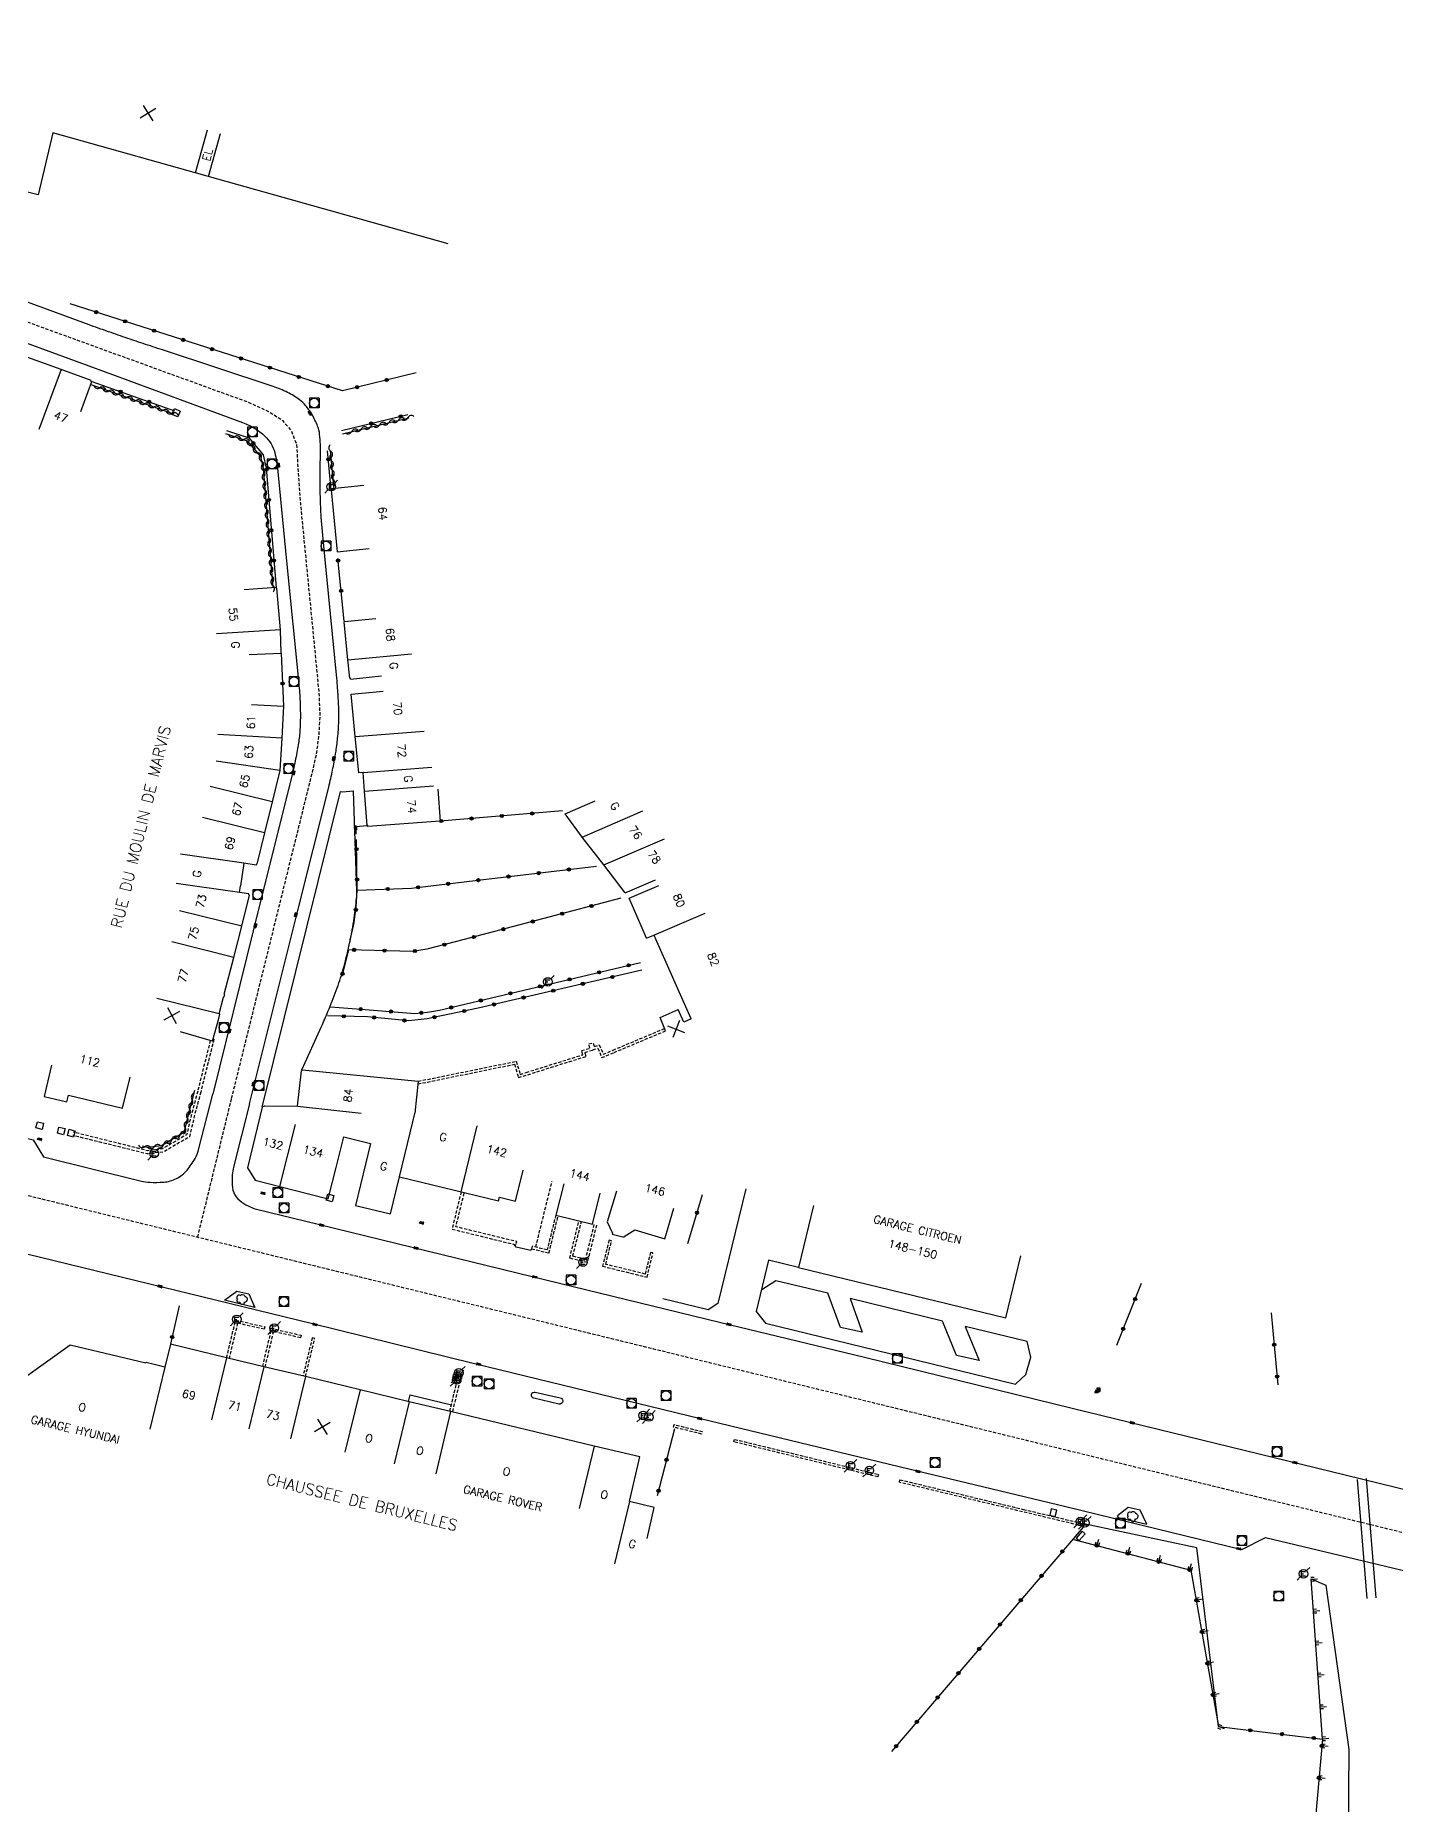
# Model space of a CAD drawing. Header units: millimetres. Extents: x 82000 to 83000, y 144000 to 145000.
# Drawn here: x 82141 to 82353.6, y 144152.2 to 144428.7 of the extents above; entities that cross this region are included whole.
import ezdxf
from ezdxf.enums import TextEntityAlignment as Align

# ---------------------------------------------------------------- set-up
doc = ezdxf.new("R2010")
doc.units = ezdxf.units.MM
doc.linetypes.add('DASHED', pattern=[0.75, 0.5, -0.25])
doc.layers.get('0').update_dxf_attribs({"linetype": 'CONTINUOUS'})
for name, color, linetype in [('W0001', 6, 'DASHED'), ('W0008', 7, 'CONTINUOUS'), ('W0100', 7, 'CONTINUOUS'), ('W0112', 1, 'DASHED'), ('W0211', 2, 'CONTINUOUS'), ('W0300', 7, 'CONTINUOUS'), ('W0310', 3, 'CONTINUOUS'), ('W0322', 7, 'CONTINUOUS'), ('W0330', 7, 'CONTINUOUS'), ('W0400', 7, 'CONTINUOUS'), ('W0420', 7, 'CONTINUOUS'), ('W0471', 7, 'CONTINUOUS'), ('W0700', 7, 'CONTINUOUS'), ('W0851', 7, 'CONTINUOUS'), ('W0984', 7, 'CONTINUOUS'), ('W0989', 7, 'CONTINUOUS'), ('W0991', 7, 'CONTINUOUS'), ('W1102', 7, 'CONTINUOUS')]:
    doc.layers.add(name, color=color, linetype=linetype)
doc.styles.get("Standard").update_dxf_attribs({"font": 'romans.shx', "width": 0.85})

# ---------------------------------------------------------------- blocks, each defined once
blk = doc.blocks.new('T420')
for p, q in [((0.75, 0.75), (-0.75, 0.75)), ((-0.75, 0.75), (-0.75, -0.75)), ((0.75, 0.75), (0.75, -0.75)), ((0.75, -0.75), (-0.75, -0.75))]:
    blk.add_line(p, q)
blk.add_ellipse((0, 0), major_axis=(-0.53, 0.53), ratio=1, start_param=3.926991, end_param=10.210176)
blk = doc.blocks.new('T400')
for p, q in [((-0.15, 0.3), (0.15, 0.3)), ((-0.15, -0.25), (-0.15, 0.3)), ((-0.15, 0.15), (0.15, 0.15)), ((-0.15, 0), (0.15, 0)), ((0.15, 0.3), (0.15, -0.25)), ((-0.15, -0.15), (0.15, -0.15)), ((-0.15, -0.25), (-0.15, -0.3)), ((-0.15, -0.3), (0.15, -0.3)), ((0.15, -0.3), (0.15, -0.25))]:
    blk.add_line(p, q)
blk = doc.blocks.new('T471')
for p, q in [((-0.333334, 0.333334), (-0.333334, -0.333334)), ((-0.333334, 0.333334), (0.333334, 0.333334)), ((-0.333334, 0), (0, 0)), ((0.500001, 0.500001), (1.000002, 1.000002)), ((-0.500001, -0.500001), (-1.000002, -1.000002)), ((-0.333334, -0.333334), (0.333334, -0.333334))]:
    blk.add_line(p, q)
blk.add_ellipse((0, 0), major_axis=(0.471405, 0.471405), ratio=1, start_param=5.4977871438, end_param=11.780972451)
blk = doc.blocks.new('t112o')
at = {"color": 0, "linetype": 'Continuous'}
for p, q in [((-0.5, 0.5), (0.5, 0.5)), ((-0.5, -0.5), (-0.5, 0.5)), ((0.5, 0.5), (0.5, -0.5)), ((0.5, -0.5), (-0.5, -0.5))]:
    blk.add_line(p, q, dxfattribs=at)
blk = doc.blocks.new('t322o')
at = {"color": 0, "linetype": 'Continuous'}
for radius in [0.25, 0.15]:
    blk.add_circle((0, 0), radius, dxfattribs=at)
blk = doc.blocks.new('t310o')
at = {"color": 0, "linetype": 'Continuous'}
for centre, start, end in [((-0.5, 0.38), 216.8699, 323.1304), ((0.5, -0.37), 36.8699, 143.1303)]:
    blk.add_arc(centre, 0.625, start, end, dxfattribs=at)
blk = doc.blocks.new('t991o')
at = {"color": 0, "linetype": 'Continuous'}
for p, q in [((-1, 1), (1, -1)), ((-1, -1), (1, 1))]:
    blk.add_line(p, q, dxfattribs=at)
blk = doc.blocks.new('T300')
for p, q in [((-0.8, 0.51), (-0.86, 0.34)), ((-0.86, 0.34), (-0.86, 0.17)), ((-0.86, 0.17), (-0.74, 0.06)), ((-0.69, 0.63), (-0.8, 0.51)), ((-0.8, -0.06), (-0.74, 0.06)), ((-0.74, 0.06), (-0.69, 0.11)), ((-0.57, 0.69), (-0.69, 0.63)), ((-0.46, 0.69), (-0.57, 0.69)), ((-0.29, 0.63), (-0.46, 0.69)), ((-0.29, 0.63), (-0.17, 0.74)), ((-0.23, 0.57), (-0.29, 0.63)), ((-0.17, 0.74), (-0.06, 0.8)), ((-0.06, 0.8), (0.06, 0.8)), ((0.06, 0.8), (0.23, 0.74)), ((0.23, 0.74), (0.34, 0.63)), ((0.34, 0.63), (0.4, 0.51)), ((0.46, 0.46), (0.34, 0.46)), ((0.4, 0.51), (0.4, 0.46)), ((0.57, 0.4), (0.46, 0.46)), ((0.57, 0.4), (0.69, 0.29)), ((0.69, 0.29), (0.74, 0.17)), ((0.74, 0.06), (0.69, -0.17)), ((0.74, 0.17), (0.74, 0.06)), ((-0.8, -0.17), (-0.8, -0.06)), ((-0.8, -0.23), (-0.8, -0.17)), ((-0.74, -0.34), (-0.8, -0.23)), ((-0.69, -0.4), (-0.74, -0.34)), ((-0.51, -0.46), (-0.69, -0.4)), ((-0.4, -0.46), (-0.51, -0.46)), ((-0.4, -0.46), (-0.34, -0.46)), ((-0.34, -0.46), (-0.34, -0.4)), ((-0.34, -0.51), (-0.34, -0.46)), ((-0.29, -0.63), (-0.34, -0.51)), ((-0.17, -0.74), (-0.29, -0.63)), ((-0.06, -0.8), (-0.17, -0.74)), ((0.06, -0.8), (-0.06, -0.8)), ((0.17, -0.74), (0.06, -0.8)), ((0.23, -0.69), (0.17, -0.74)), ((0.29, -0.46), (0.23, -0.46)), ((0.29, -0.63), (0.23, -0.69)), ((0.46, -0.4), (0.29, -0.46)), ((0.34, -0.51), (0.29, -0.63)), ((0.34, -0.51), (0.34, -0.46)), ((0.57, -0.34), (0.46, -0.4)), ((0.63, -0.29), (0.57, -0.34)), ((0.69, -0.17), (0.63, -0.29))]:
    blk.add_line(p, q)
blk = doc.blocks.new('T851')
for p, q in [((-0.25, -0.15), (0, 0.32)), ((0, 0.32), (0.25, -0.15)), ((-0.25, -0.15), (0.25, -0.15))]:
    blk.add_line(p, q)
for major_axis in [(-0.106, 0.106), (-0.0354, 0.0354), (-0.0236, 0.0236)]:
    blk.add_ellipse((0, 0), major_axis=major_axis, ratio=1, start_param=3.926991, end_param=10.210176)
blk = doc.blocks.new('t330o')
at = {"color": 0, "linetype": 'Continuous'}
for p, q in [((0.25, -0.25), (-0.25, 0.25)), ((-0.25, -0.25), (0.25, 0.25)), ((-0.25, 0.25), (-0.25, -0.25)), ((0.25, 0.25), (-0.25, 0.25)), ((0.25, -0.25), (0.25, 0.25)), ((-0.25, -0.25), (0.25, -0.25)), ((-0.25, -0.25), (-0.25, -0.25))]:
    blk.add_line(p, q, dxfattribs=at)
blk = doc.blocks.new('t211o')
at = {"color": 0, "linetype": 'Continuous'}
for p, q in [((-0.29, 0.5), (-0.29, 0)), ((0, 1), (0, 0)), ((0.29, 0.5), (0.29, 0))]:
    blk.add_line(p, q, dxfattribs=at)

msp = doc.modelspace()

# ---------------------------------------------------------------- linework, layer by layer
at = {"layer": 'W0001', "flags": 128}
for points in [[(82017.15, 144428.66), (82080.2, 144405.5), (82174.36, 144371.32), (82177.43, 144369.91), (82179.54, 144368.55), (82180.95, 144366.94), (82181.81, 144364.78), (82181.96, 144362.06), (82182.16, 144359.15), (82182.41, 144355.52), (82185.3, 144325.91), (82185.45, 144322.36), (82185.29, 144319.44), (82184.89, 144316.32), (82184.14, 144313.1), (82171.6, 144262.47)], [(82494.4, 144160.47), (82000, 144281.61)], [(82171.6, 144262.47), (82166.31, 144240.86)]]:
    msp.add_lwpolyline(points, dxfattribs=at)
at = {"layer": 'W0008', "flags": 128}
for points in [[(82108.27, 144392.11), (82130.69, 144383.85), (82153.46, 144375.49), (82173.38, 144368.16, -0.048091), (82175.29, 144367.24, -0.052265), (82176.84, 144366.06, -0.068445), (82177.83, 144364.83, -0.074088), (82178.4, 144363.48, -0.010755), (82178.71, 144362.13, -0.026651), (82178.79, 144361.58), (82180.26, 144346.48)], [(82186.12, 144348.33), (82185.68, 144353.36, -0.010846), (82185.59, 144355, -0.0056), (82185.5, 144358.18, -0.002956), (82185.49, 144359.66, -0.002986), (82185.49, 144361.13, -0.010053), (82185.51, 144362.02, 0.005773), (82185.57, 144363.57, 0.019988), (82185.55, 144364.73, 0.014448), (82185.42, 144366.34, 0.065033), (82185.11, 144367.58, 0.039793), (82184.2, 144369.45, 0.043579), (82183.22, 144370.83, 0.057526), (82182.29, 144371.7, 0.041401), (82180.39, 144372.87, 0.037773), (82178.14, 144373.81), (82160.86, 144379.51, 0.00198), (82157.84, 144380.49, -0.004066), (82156.37, 144380.98, -0.002203), (82155.8, 144381.17, -0.000416), (82152.82, 144382.22, -0.000242), (82149.64, 144383.33, -0.002961), (82149.38, 144383.43), (82127.5, 144391.43)], [(82174.48, 144261.7), (82182.02, 144291.92), (82186.84, 144311.19, 0.007738), (82187.16, 144312.56, 0.004146), (82187.7, 144315.13, 0.014901), (82187.98, 144316.81, 0.010804), (82188.26, 144319.14, 0.016836), (82188.42, 144321.82, 0.019953), (82188.39, 144324.09, 0.004322), (82188.23, 144326.66, 0.007192), (82188.1, 144328.21), (82186.12, 144348.33)], [(82180.26, 144346.48), (82182.16, 144327.34, -0.014349), (82182.36, 144324.58, -0.013584), (82182.4, 144321.67, -0.020708), (82182.28, 144319.39, -0.02191), (82181.98, 144317.25, -0.006046), (82181.46, 144314.62, -0.009615), (82181.08, 144312.98), (82175.02, 144288.75), (82168.72, 144263.24)], [(82182.66, 144267.04), (82185.71, 144273.8, 0.008996), (82186.72, 144276.13, 0.006396), (82188.02, 144279.44, 0.021054), (82189.06, 144282.58, 0.017007), (82190.05, 144286.55, 0.007441), (82190.5, 144288.83, 0.008924), (82190.82, 144290.74, 0.011915), (82191.19, 144293.82, 0.032931), (82191.23, 144294.95), (82190.69, 144310.63)]]:
    msp.add_lwpolyline(points, format="xyb", dxfattribs=at)
at = {"layer": 'W0008'}
for points in [[(82176.45, 144261.17), (82188.7, 144310.49), (82188.99, 144310.45), (82190.69, 144310.63)], [(82000, 144272.53), (82085.61, 144251.56), (82100.39, 144247.91), (82127.02, 144241.35), (82184.07, 144227.43), (82209.62, 144221.16), (82244.93, 144212.53), (82277.48, 144204.66), (82302.01, 144198.78), (82311.8, 144196.41), (82329.53, 144192.1), (82333.22, 144193.93), (82368.33, 144185.55), (82370.71, 144182.24), (82409.74, 144172.75), (82446.6, 144163.8), (82485.63, 144154.37), (82492.53, 144152.72)], [(82252, 144248.43), (82247.66, 144230.53), (82246.16, 144229.5), (82239.06, 144231.27)], [(82199.31, 144215.19), (82199.57, 144216.26), (82206.01, 144214.67)]]:
    msp.add_lwpolyline(points, dxfattribs=at)
for points in [[(82000, 144290.49), (82031.86, 144282.64), (82050.16, 144278.18), (82092.32, 144267.9), (82126.01, 144259.66), (82140.67, 144256.07), (82142.29, 144253.44), (82157.57, 144249.64, 0.049198), (82158.88, 144249.45, 0.029977), (82161.05, 144249.48, 0.10115), (82163.05, 144250.04, 0.09897), (82164.7, 144251.36, 0.045651), (82165.95, 144253.16, 0.06704), (82166.51, 144254.54), (82168.72, 144263.24)], [(82174.48, 144261.7), (82171.97, 144251.81, 0.04295), (82171.77, 144250.63, 0.031376), (82171.75, 144249.01, 0.117221), (82172.18, 144247.51, 0.116065), (82173.25, 144246.36, 0.035219), (82174.57, 144245.6, 0.053204), (82175.53, 144245.25), (82185.2, 144242.89), (82199.87, 144239.31), (82218.65, 144234.74), (82247.93, 144227.61), (82270.59, 144222.11), (82303.03, 144214.18), (82345.68, 144203.74), (82366.33, 144198.7, 0.025064)]]:
    msp.add_lwpolyline(points, format="xyb", dxfattribs=at)
at = {"layer": 'W0008', "flags": 128}
for points in [[(82218.54, 144239.08), (82218.42, 144238.8), (82216.12, 144239.3), (82215.82, 144239.75)], [(82260.26, 144236.13), (82255.54, 144237.31), (82253.65, 144229.29), (82255.09, 144227.42), (82294.14, 144217.93), (82295.75, 144219.44), (82296.54, 144222.12), (82295.98, 144224.58), (82286.3, 144226.94), (82288.46, 144221.6), (82284.94, 144222.4), (82282.75, 144227.77), (82268.31, 144231.28), (82270.21, 144226.06), (82266.79, 144226.77), (82264.82, 144232.13), (82256.69, 144234.05), (82254.53, 144232.67)]]:
    msp.add_lwpolyline(points, dxfattribs=at)
for points in [[(82170.53, 144231.04), (82172.5, 144232.46), (82174.35, 144232.01), (82175.28, 144229.89)], [(82314.69, 144196.06), (82313.65, 144198.21), (82311.75, 144198.65), (82310.09, 144197.32), (82310.23, 144197.1)]]:
    msp.add_lwpolyline(points, close=True, dxfattribs=at)
at = {"layer": 'W0008'}
msp.add_lwpolyline([(82222.81, 144214.81), (82218.9, 144215.71, -0.414214), (82218.52, 144216.31), (82218.52, 144216.31, -0.414214), (82219.12, 144216.68), (82223.03, 144215.78, -0.414214), (82223.41, 144215.18), (82223.41, 144215.18, -0.414214)], format="xyb", close=True, dxfattribs=at)
at = {"layer": 'W0100', "flags": 128}
for points in [[(82205.48, 144396.11), (82143.7, 144413.42), (82141.41, 144403.73), (82134.38, 144405.44)], [(82148.09, 144369.88), (82149.82, 144374.57), (82149.66, 144374.63), (82149.69, 144374.72), (82145.02, 144376.45), (82139.84, 144378.32), (82134.69, 144380.2), (82129.46, 144382.1), (82121.9, 144384.87), (82117.19, 144386.6), (82112.01, 144388.52), (82111.96, 144388.38), (82111.82, 144388.43), (82110.13, 144383.88)], [(82188.18, 144347.95), (82193.15, 144348.46)], [(82174.43, 144331.94), (82179.43, 144332.13), (82179.29, 144335.77), (82178.74, 144342.27), (82178.62, 144342.26), (82178.6, 144342.41), (82173.62, 144342)], [(82194.22, 144337.52), (82189.24, 144337.02)], [(82190.23, 144328.09), (82190.22, 144328.22), (82190.12, 144328.22), (82189.83, 144331.1), (82189.24, 144337.02)], [(82190.23, 144328.09), (82195.11, 144328.57)], [(82190.36, 144325.74), (82195.34, 144326.21)], [(82204.26, 144305.89), (82192.96, 144305.05), (82192.94, 144305.22), (82192.84, 144305.21), (82192.45, 144310.57), (82192.22, 144313.47), (82191.55, 144313.42), (82190.99, 144319.1), (82190.36, 144325.74)], [(82179.78, 144323.83), (82179.49, 144318.84), (82179.2, 144313.78), (82177.99, 144308.89), (82176.8, 144304.04), (82175.62, 144299.18), (82175.54, 144299.2), (82175.48, 144299.01), (82173.57, 144299.3), (82173.06, 144295.78)], [(82174.79, 144324.12), (82179.78, 144323.83)], [(82203.89, 144310.87), (82204.26, 144305.89)], [(82223.78, 144307.01), (82228.49, 144309.04)], [(82233.18, 144294.69), (82229.82, 144299.04), (82226.43, 144303.39), (82223.78, 144307.01)], [(82170.52, 144278.83), (82172.03, 144284.6), (82173.24, 144289.47), (82174.44, 144294.32), (82174.33, 144294.35), (82174.37, 144294.5), (82172.91, 144294.71), (82173.06, 144295.78)], [(82233.18, 144294.69), (82237.89, 144296.72)], [(82233.81, 144293.84), (82238.4, 144295.82)], [(82236.51, 144287.58), (82236.51, 144287.58), (82233.81, 144293.84)], [(82236.51, 144287.58), (82237.65, 144288.08), (82237.9, 144287.53)], [(82243.47, 144274.97), (82237.9, 144287.53)], [(82168.67, 144271.51), (82169.69, 144275.07), (82169.82, 144275.73), (82169.71, 144275.76), (82170.4, 144278.38)], [(82170.4, 144278.38), (82170.47, 144278.36), (82170.59, 144278.81), (82170.52, 144278.83)], [(82239.45, 144273.1), (82238.63, 144275.2), (82241.47, 144276.44)], [(82242.33, 144274.47), (82241.47, 144276.44)], [(82243.47, 144274.97), (82242.33, 144274.47)], [(82168.67, 144271.51), (82163.68, 144272.98)], [(82143.52, 144267.74), (82142.35, 144262.88), (82145.9, 144262.02), (82146.15, 144263.08), (82154.62, 144261.03), (82155.79, 144265.89)], [(82200.81, 144265.25), (82200.32, 144260.28)], [(82223.56, 144249.19), (82222.35, 144244.34), (82228.07, 144242.92), (82229.27, 144247.77)], [(82231.79, 144248.09), (82230.37, 144243.3), (82231.18, 144241.51), (82231.14, 144241.34), (82232.99, 144240.88), (82233.02, 144240.97), (82234.68, 144242.02), (82239.37, 144240.63), (82240.79, 144245.43)], [(82262.62, 144245.85), (82260.26, 144236.13), (82292.66, 144228.26), (82295.02, 144237.97)], [(82236.58, 144193.79), (82237.72, 144198.66), (82233.83, 144199.57), (82235.47, 144206.56), (82228.3, 144208.24), (82205.89, 144213.63), (82199.39, 144215.17), (82191.74, 144217.03), (82183.2, 144219.09), (82176.71, 144220.64), (82170.89, 144222.04), (82162.11, 144224.18), (82161.23, 144220.59), (82158.29, 144221.28), (82158.26, 144221.17), (82146.42, 144224.01), (82135.18, 144215.98), (82134.13, 144211.59)]]:
    msp.add_lwpolyline(points, dxfattribs=at)
at = {"layer": 'W0100'}
for points in [[(82192.31, 144358.33), (82187.33, 144357.83), (82187.35, 144357.68), (82187.2, 144357.67), (82188.18, 144347.95)], [(82176.45, 144261.17), (82174.12, 144251.73), (82175.33, 144249.77), (82179.2, 144248.78), (82186.77, 144246.89), (82187.98, 144251.74), (82189.18, 144256.57), (82193.39, 144255.52), (82191.02, 144245.84), (82196.47, 144244.5), (82197.89, 144250.33), (82213.39, 144246.54), (82213.53, 144247.12), (82216.05, 144246.5), (82217.24, 144251.36)]]:
    msp.add_lwpolyline(points, dxfattribs=at)
at = {"layer": 'W0100', "flags": 128}
msp.add_lwpolyline([(82176.45, 144261.17, -0.035322), (82176.57, 144261.3, -0.095229), (82176.66, 144261.35, -0.01665), (82176.8, 144261.39, -0.061624), (82176.84, 144261.39), (82181.97, 144261.36), (82182.58, 144266.86), (82182.73, 144267.01), (82200.81, 144265.25)], format="xyb", dxfattribs=at)
for points in [[(82300.62, 144198.21), (82299.73, 144198.43), (82299.5, 144197.44), (82300.38, 144197.23)], [(82304.11, 144193.46), (82305.03, 144194.54), (82304.57, 144194.93), (82303.65, 144193.85)]]:
    msp.add_lwpolyline(points, close=True, dxfattribs=at)
at = {"layer": 'W0112'}
for points in [[(82200.77, 144264.82), (82215.86, 144267.9), (82216.51, 144265.82), (82227.06, 144269.13), (82226.86, 144269.76), (82228.13, 144270.14), (82228.13, 144270.14), (82228.13, 144270.14), (82228.9, 144270.42), (82229.52, 144268.93), (82231.42, 144269.73), (82239.46, 144273.11)], [(82200.81, 144265.24), (82216.13, 144268.36), (82216.13, 144268.36), (82216.77, 144266.32), (82217.71, 144266.62), (82226.56, 144269.39), (82226.35, 144270.03), (82227.64, 144270.39), (82227.47, 144271.08), (82228.17, 144271.21), (82228.37, 144270.65), (82229.12, 144270.92), (82229.74, 144269.45), (82231.27, 144270.1), (82231.27, 144270.1), (82239.3, 144273.48)], [(82222.32, 144244.35), (82220.96, 144238.88), (82218.63, 144239.46), (82218.54, 144239.08), (82221.25, 144238.4), (82222.7, 144244.25)], [(82228.68, 144242.77), (82227.23, 144236.93), (82224.5, 144237.6), (82225.95, 144243.44)], [(82228.29, 144242.86), (82226.94, 144237.42), (82224.98, 144237.89), (82226.34, 144243.35)], [(82170.88, 144222.04), (82172.3, 144227.92), (82176.86, 144226.87), (82176.77, 144226.48), (82172.59, 144227.44), (82171.27, 144221.95)], [(82177.8, 144226.25), (82176.47, 144220.7)], [(82177.78, 144226.66), (82182.53, 144225.55), (82182.44, 144225.16), (82177.69, 144226.27), (82177.78, 144226.66)], [(82183.21, 144219.09), (82184.65, 144225.06), (82184.26, 144225.15), (82182.82, 144219.18)], [(82205.77, 144213.65), (82206.95, 144218.6), (82207.34, 144218.51), (82206.15, 144213.56)]]:
    msp.add_lwpolyline(points, dxfattribs=at)
at = {"layer": 'W0112', "flags": 128}
for points in [[(82168.32, 144271.62), (82167.48, 144268.15), (82167.29, 144267.49), (82166.36, 144263.69)], [(82168.88, 144271.8), (82167.96, 144268.02), (82167.77, 144267.36), (82166.84, 144263.56)], [(82168.88, 144271.8), (82168.76, 144271.83)], [(82166.84, 144263.56), (82165.83, 144259.76), (82165.07, 144256.56), (82161.04, 144254.2), (82158.45, 144253.89), (82154.59, 144254.86), (82150.73, 144255.81), (82146.85, 144256.79)], [(82166.36, 144263.69), (82165.34, 144259.88), (82164.63, 144256.88), (82160.88, 144254.69), (82158.48, 144254.39), (82154.71, 144255.35), (82150.85, 144256.3), (82146.98, 144257.28)], [(82207.53, 144247.97), (82206.11, 144242.14), (82216.1, 144239.69), (82216.21, 144240.18), (82206.71, 144242.5), (82208.02, 144247.85)], [(82219.19, 144239.33), (82221.75, 144249.64)], [(82178.19, 144226.15), (82176.86, 144220.61)]]:
    msp.add_lwpolyline(points, dxfattribs=at)
at = {"layer": 'W0112'}
for points in [[(82237.12, 144238.51), (82236.29, 144235.12), (82230.13, 144236.63), (82231.03, 144240.29), (82230.65, 144240.39), (82229.64, 144236.34), (82236.58, 144234.63), (82237.51, 144238.41)], [(82250.17, 144208.9), (82250.27, 144209.29), (82272.73, 144203.81), (82272.64, 144203.42)], [(82276.01, 144202.59), (82276.11, 144202.98), (82295.37, 144198.35), (82304.83, 144196.1), (82304.74, 144195.71), (82295.27, 144197.97)]]:
    msp.add_lwpolyline(points, close=True, dxfattribs=at)
at = {"layer": 'W0112', "flags": 128}
msp.add_lwpolyline([(82240.72, 144211.2), (82240.82, 144211.59), (82245.18, 144210.51), (82245.09, 144210.12)], close=True, dxfattribs=at)
at = {"layer": 'W0211'}
for points in [[(82325.88, 144164.44), (82322.52, 144192.33), (82304.83, 144196.1)], [(82342.11, 144162.46), (82340.35, 144187.51), (82342.66, 144186.53), (82346.26, 144160.81), (82346.12, 144140.9)]]:
    msp.add_lwpolyline(points, dxfattribs=at)
at = {"layer": 'W0310', "flags": 128}
for points in [[(82149.65, 144374.1), (82162.6, 144369.52)], [(82188.98, 144366.41), (82199.34, 144368.92)], [(82170.72, 144366.43), (82174.07, 144365.33), (82176.16, 144362.87), (82176.57, 144360.96), (82178.11, 144342.37)], [(82187.69, 144357.71), (82187.14, 144363.81)], [(82165.88, 144263.82), (82164.86, 144260), (82164.2, 144257.21), (82160.72, 144255.17), (82158.51, 144254.9), (82157.74, 144255.1)]]:
    msp.add_lwpolyline(points, dxfattribs=at)
at = {"layer": 'W0322', "flags": 128}
for points in [[(82200.51, 144375.93), (82188.97, 144373.12), (82146.46, 144386.71)], [(82149.82, 144374.57), (82162.76, 144369.99)], [(82188.86, 144366.9), (82199.22, 144369.41)], [(82170.88, 144366.91), (82174.36, 144365.76), (82176.62, 144363.1), (82177.06, 144361.03), (82178.6, 144342.41)], [(82187.2, 144357.67), (82186.64, 144363.77)], [(82189.26, 144337.15), (82188.27, 144346.93)], [(82179.43, 144332.13), (82179.78, 144323.83)], [(82223.36, 144307.47), (82204.26, 144305.89)], [(82190.21, 144287.35), (82190.78, 144289.72), (82191.12, 144292.46), (82191.3, 144295.09), (82191.16, 144303.01)], [(82191.11, 144303.85), (82191.06, 144305.04), (82192.84, 144305.21)], [(82191.3, 144295.09), (82199.77, 144295.42), (82211.04, 144296.76), (82228.66, 144298.83)], [(82232.5, 144293.84), (82208, 144287.38), (82202.18, 144285.89), (82200, 144285.54), (82189.92, 144285.79), (82188.89, 144281.64)], [(82187.1, 144276.87), (82192.53, 144276.45), (82200.29, 144275.83), (82202.29, 144276.03), (82204.16, 144276.35), (82235.55, 144283.79)], [(82235.79, 144282.62), (82210.21, 144276.67), (82202.22, 144275), (82199.37, 144274.67), (82192.9, 144275.31), (82186.66, 144275.45)], [(82242.94, 144239.91), (82245.25, 144247.54)], [(82309.97, 144224.01), (82313.85, 144233.68)], [(82163.47, 144230.15), (82162.11, 144224.18)], [(82334.13, 144229.06), (82335.17, 144217.82)], [(82240.85, 144210.95), (82238.19, 144200.48)], [(82304.72, 144195.58), (82274.78, 144160.5)]]:
    msp.add_lwpolyline(points, dxfattribs=at)
at = {"layer": 'W0322'}
msp.add_lwpolyline([(82303.09, 144193.67), (82321.58, 144188.84), (82325.88, 144164.44), (82342.11, 144162.46), (82340.24, 144141.46)], dxfattribs=at)
at = {"layer": 'W0700', "flags": 128}
for points in [[(82348.97, 144203.15), (82350.45, 144184.54)], [(82347.56, 144203.04), (82349.04, 144184.43)]]:
    msp.add_lwpolyline(points, dxfattribs=at)
at = {"layer": 'W1102', "flags": 128}
for points in [[(82166, 144407.17), (82167.89, 144413.91)], [(82168.03, 144406.6), (82169.92, 144413.35)], [(82145.02, 144376.45), (82141.56, 144367.07)], [(82179.29, 144335.77), (82169.3, 144335.15)], [(82189.83, 144331.1), (82199.79, 144332.04)], [(82179.49, 144318.84), (82169.51, 144319.42)], [(82190.99, 144319.1), (82201.74, 144319.94)], [(82179.2, 144313.78), (82169.27, 144315.28)], [(82192.22, 144313.47), (82202.97, 144314.32)], [(82177.99, 144308.89), (82168.29, 144311.3)], [(82192.45, 144310.57), (82203.2, 144311.41)], [(82176.8, 144304.04), (82167.09, 144306.43)], [(82226.43, 144303.39), (82235.92, 144307.48)], [(82229.82, 144299.04), (82239.31, 144303.13)], [(82173.57, 144299.3), (82163.68, 144300.73)], [(82172.91, 144294.71), (82163.01, 144296.14)], [(82173.24, 144289.47), (82163.54, 144291.88)], [(82237.65, 144288.08), (82245.69, 144291.53)], [(82172.03, 144284.6), (82162.32, 144287.02)], [(82169.71, 144275.76), (82160, 144278.17)], [(82181.97, 144261.36), (82191.91, 144260.25)], [(82179.2, 144248.78), (82181.65, 144258.47)], [(82197.89, 144250.33), (82200.4, 144260.62)], [(82207.53, 144247.97), (82210.05, 144258.26)], [(82161.23, 144220.59), (82158.88, 144210.87)], [(82170.89, 144222.04), (82168.54, 144212.32)], [(82176.71, 144220.64), (82174.38, 144210.92)], [(82183.2, 144219.09), (82180.86, 144209.37)], [(82191.74, 144217.03), (82189.38, 144207.31)], [(82199.39, 144215.17), (82197.05, 144205.45)], [(82205.89, 144213.63), (82203.56, 144203.9)], [(82228.3, 144208.24), (82225.99, 144198.51)], [(82233.83, 144199.57), (82231.52, 144189.84)]]:
    msp.add_lwpolyline(points, dxfattribs=at)

# ---------------------------------------------------------------- block references
at = {"layer": 'W0112'}
for p, rotation in [((82162.99, 144369.69), 157.4994877269342), ((82141.69, 144258.32), 346.9726461130717), ((82145.04, 144257.48), 346.1174841481609), ((82146.61, 144257.12), 344.4896751087292), ((82187.03, 144247.03), 344.8779809022878)]:
    msp.add_blockref('t112o', p, dxfattribs=dict(at, rotation=rotation))
at = {"layer": 'W0211'}
for p, rotation in [((82306.86, 144192.69), 345.3398976075139), ((82311.7, 144191.42), 345.3398976075279), ((82316.53, 144190.16), 345.3398976075279), ((82321.37, 144188.89), 345.3398976075279), ((82340.35, 144187.39), 274.0371146346975), ((82322.41, 144184.13), 279.996836758815), ((82340.71, 144182.41), 274.0371146346654), ((82323.28, 144179.2), 279.9968367587904), ((82341.06, 144177.42), 274.0371146346737), ((82324.14, 144174.28), 279.9968367588232), ((82341.41, 144172.43), 274.0371146346559), ((82325.01, 144169.36), 279.9968367587628), ((82341.76, 144167.45), 274.0371146346737), ((82325.88, 144164.44), 247.1321276909815), ((82342.02, 144161.38), 264.9116877948689), ((82342.11, 144162.46), 274.0371146346642), ((82341.57, 144156.4), 264.9116877948607)]:
    msp.add_blockref('t211o', p, dxfattribs=dict(at, rotation=rotation))
at = {"layer": 'W0300'}
for p in [(82173.33, 144231.14), (82312.53, 144197.22)]:
    msp.add_blockref('T300', p, dxfattribs=at)
at = {"layer": 'W0310'}
for p, rotation in [((82151.07, 144373.6), 340.5284857909632), ((82152.48, 144373.1), 340.5284857909632), ((82153.9, 144372.6), 340.5284857909632), ((82155.31, 144372.1), 340.5284857909632), ((82156.73, 144371.6), 340.5284857909632), ((82158.14, 144371.1), 340.5284857909632), ((82159.55, 144370.6), 340.5284857909632), ((82160.97, 144370.1), 340.5284857909632), ((82162.38, 144369.6), 340.5284857909632), ((82197.72, 144368.53), 13.63313103000095), ((82199.18, 144368.89), 13.63313103000095), ((82172.15, 144365.96), 341.7111844226105), ((82190.43, 144366.76), 13.63313103000095), ((82191.89, 144367.12), 13.63313103000095), ((82193.35, 144367.47), 13.63313103000095), ((82194.81, 144367.82), 13.63313103000095), ((82196.27, 144368.18), 13.63313103000095), ((82173.57, 144365.49), 341.7111844226105), ((82174.7, 144364.59), 310.4376947388709), ((82175.67, 144363.44), 310.4376947388709), ((82187.15, 144363.69), 95.17980811637396), ((82176.32, 144362.14), 281.9999614451036), ((82176.59, 144360.67), 274.7332721732466), ((82187.29, 144362.19), 95.17980811637396), ((82187.42, 144360.7), 95.17980811637396), ((82176.71, 144359.17), 274.7332721732466), ((82176.84, 144357.68), 274.7332721732466), ((82187.56, 144359.21), 95.17980811637396), ((82176.96, 144356.18), 274.7332721732466), ((82177.09, 144354.69), 274.7332721732466), ((82177.21, 144353.19), 274.7332721732466), ((82177.33, 144351.7), 274.7332721732466), ((82177.46, 144350.2), 274.7332721732466), ((82177.58, 144348.71), 274.7332721732466), ((82177.7, 144347.21), 274.7332721732466), ((82177.83, 144345.72), 274.7332721732466), ((82177.95, 144344.22), 274.7332721732466), ((82178.08, 144342.73), 274.7332721732466), ((82165.1, 144260.92), 255.0613310169365), ((82165.49, 144262.37), 255.0613310169365), ((82164.38, 144258.01), 256.6387759721406), ((82164.73, 144259.47), 256.6387759721406), ((82161.02, 144255.35), 210.3532152687952), ((82162.31, 144256.11), 210.3532152687952), ((82163.61, 144256.86), 210.3532152687952), ((82158.1, 144255.01), 165.7941476945045), ((82159.58, 144255.03), 186.9564754717935)]:
    msp.add_blockref('t310o', p, dxfattribs=dict(at, rotation=rotation))
at = {"layer": 'W0322'}
for p, rotation in [((82150.51, 144385.41), 162.2788863273676), ((82155.04, 144383.97), 162.2788863273676), ((82159.56, 144382.52), 162.2788863273676), ((82164.08, 144381.08), 162.2788863273676), ((82168.61, 144379.63), 162.2788863273676), ((82173.13, 144378.18), 162.2788863273676), ((82177.66, 144376.74), 162.2788863273676), ((82182.18, 144375.29), 162.2788863273676), ((82195.89, 144374.81), 193.6769505713179), ((82154.3, 144372.99), 340.5284857909632), ((82158.78, 144371.4), 340.5284857909632), ((82186.71, 144373.85), 162.2788863273676), ((82191.28, 144373.69), 193.6769505713179), ((82198.09, 144369.14), 13.63313103000095), ((82193.48, 144368.02), 13.63313103000095), ((82175.06, 144364.93), 310.4376947396759), ((82177.08, 144360.8), 274.7332721732342), ((82186.77, 144362.4), 95.17980811637396), ((82177.47, 144356.07), 274.7332721732342), ((82177.86, 144351.34), 274.7332721732342), ((82178.26, 144346.6), 274.7332721732342), ((82188.3, 144346.6), 95.77711339316222), ((82188.78, 144341.87), 95.77711339316222), ((82179.63, 144327.39), 272.4564203698204), ((82204.43, 144305.9), 184.7484649789079), ((82209.16, 144306.3), 184.7484649789079), ((82213.89, 144306.69), 184.7484649789079), ((82218.63, 144307.08), 184.7484649789079), ((82191.18, 144301.51), 91.04478939488475), ((82214.94, 144297.22), 6.700340176692914), ((82219.65, 144297.77), 6.700340176692914), ((82224.37, 144298.33), 6.700340176692914), ((82191.27, 144296.76), 91.04478939488475), ((82196.05, 144295.28), 2.201181382443382), ((82200.79, 144295.54), 6.791019551782163), ((82205.5, 144296.1), 6.791019551782163), ((82210.22, 144296.66), 6.791019551782163), ((82191.07, 144292.02), 82.92129231264201), ((82223.31, 144291.42), 194.763279540358), ((82227.91, 144292.63), 194.763279540358), ((82214.13, 144288.99), 194.763279540358), ((82218.72, 144290.2), 194.763279540358), ((82190.8, 144285.77), 178.5842409656003), ((82204.93, 144286.59), 194.363799571116), ((82209.53, 144287.78), 194.763279540358), ((82195.55, 144285.65), 178.5842409656003), ((82200.3, 144285.59), 189.0345449590176), ((82233.71, 144283.35), 13.34572703078934), ((82188.99, 144282.04), 256.1664985163333), ((82224.46, 144281.16), 13.34572703078934), ((82226.54, 144280.47), 193.0886029740679), ((82229.08, 144282.26), 13.34572703078934), ((82231.16, 144281.54), 193.0886029740679), ((82210.6, 144277.87), 13.34572703078934), ((82215.22, 144278.97), 13.34572703078934), ((82217.29, 144278.32), 193.0886029740679), ((82219.84, 144280.07), 13.34572703078934), ((82221.91, 144279.39), 193.0886029740679), ((82189.2, 144275.39), 178.7412835039772), ((82191.84, 144276.51), 355.6065793231057), ((82193.94, 144275.21), 174.3046068959851), ((82196.57, 144276.13), 355.4002257260034), ((82198.67, 144274.74), 174.3046068959851), ((82201.31, 144275.93), 5.768366120715972), ((82203.37, 144275.24), 191.7990334090123), ((82205.98, 144276.78), 13.34572703078934), ((82208.02, 144276.21), 191.7990334090123), ((82212.66, 144277.24), 193.0886029740679), ((82244.39, 144244.69), 73.17306602847196), ((82312.86, 144231.21), 68.13463698309171), ((82162.36, 144225.28), 257.1758319411792), ((82310.99, 144226.57), 68.13463698309171), ((82334.59, 144224.08), 275.2997009191452), ((82335.05, 144219.1), 275.2997009191452), ((82239.62, 144206.1), 255.7326940839105), ((82238.38, 144201.26), 255.7326940839105), ((82301.47, 144191.78), 229.5195489730833), ((82306.85, 144192.69), 165.3398976074793), ((82311.69, 144191.42), 165.3398976074793), ((82316.53, 144190.16), 165.3398976074793), ((82298.23, 144187.97), 229.5195489730833), ((82321.36, 144188.89), 165.3398976074793), ((82294.98, 144184.17), 229.5195489730833), ((82322.41, 144184.13), 99.9968367587885), ((82291.74, 144180.37), 229.5195489730833), ((82323.28, 144179.21), 99.9968367587885), ((82288.49, 144176.56), 229.5195489730833), ((82285.24, 144172.76), 229.5195489730833), ((82324.14, 144174.28), 99.9968367587885), ((82282, 144168.96), 229.5195489730833), ((82325.01, 144169.36), 99.9968367587885), ((82278.75, 144165.15), 229.5195489730833), ((82275.51, 144161.35), 229.5195489730833), ((82330.84, 144163.83), 353.0651543869421), ((82335.81, 144163.23), 353.0651543869421), ((82340.77, 144162.62), 353.0651543869421), ((82342.02, 144161.39), 84.91168779487948), ((82341.57, 144156.41), 84.91168779487948)]:
    msp.add_blockref('t322o', p, dxfattribs=dict(at, rotation=rotation))
at = {"layer": 'W0330'}
msp.add_blockref('t330o', (82307.13, 144217.03), dxfattribs=at)
at = {"layer": 'W0400'}
for p, rotation in [((82183.89, 144369.67), 32.52811954431284), ((82178.95, 144361.48), 185.893418681608), ((82181.35, 144313.46), 346.6324903947523), ((82187.64, 144315.65), 349.7033215643312), ((82191.04, 144304.8), 181.9766531869379), ((82181.7, 144291.25), 165.9806775094364), ((82175.37, 144289.56), 345.9394868206808), ((82171.31, 144273.11), 346.1468128843645), ((82175.09, 144264.76), 165.9806775083863), ((82141.68, 144256.2), 75.38497578804095), ((82176.59, 144247.73), 76.01822829394935), ((82185.7, 144242.76), 255.6648783383759), ((82201.36, 144243.13), 76.12849862621833), ((82200.46, 144239.18), 258.2666403647021), ((82219.02, 144234.66), 258.0892890776143), ((82160.5, 144233.19), 76.07382326704194), ((82184.67, 144227.24), 252.381762774455), ((82249.35, 144227.25), 255.9757831783486), ((82210.24, 144221.02), 257.8723881098765), ((82244.82, 144212.54), 77.64460982139597), ((82312.4, 144211.87), 256.1897089553002), ((82337.85, 144205.66), 76.24877878702237), ((82278.89, 144204.28), 254.9491703467874), ((82329.07, 144192.2), 77.86611448424979)]:
    msp.add_blockref('T400', p, dxfattribs=dict(at, rotation=rotation))
at = {"layer": 'W0420'}
for p in [(82184.57, 144371.21), (82174.92, 144366.67), (82177.97, 144361.68), (82186.4, 144348.87), (82181.41, 144327.67), (82189.94, 144316.03), (82180.55, 144314.09), (82175.71, 144294.4), (82170.45, 144273.63), (82175.94, 144264.56), (82178.86, 144247.85), (82179.87, 144245.42), (82224.7, 144234.17), (82179.82, 144230.82), (82275.7, 144221.92), (82210.02, 144218.37), (82211.89, 144217.95), (82239.55, 144216.11), (82234.15, 144214.9), (82281.57, 144205.66), (82335.01, 144207.37), (82310.55, 144196.16), (82329.53, 144193.47), (82335.29, 144184.79)]:
    msp.add_blockref('T420', p, dxfattribs=at)
at = {"layer": 'W0471'}
for p in [(82187.22, 144358.14), (82221.07, 144280.76), (82159.55, 144253.93), (82226.58, 144236.99), (82172.47, 144228.04), (82178.31, 144226.68), (82206.96, 144219.11), (82207.16, 144219.68), (82206.84, 144218.58), (82235.99, 144213.01), (82236.86, 144212.78), (82268.39, 144205.16), (82271.32, 144204.42), (82304.29, 144196.47), (82304.99, 144196.24), (82339.16, 144188.29)]:
    msp.add_blockref('T471', p, dxfattribs=at)
at = {"layer": 'W0851'}
msp.add_blockref('T851', (82306.82, 144216.78), dxfattribs=at)
at = {"layer": 'W0991'}
for p, rotation in [((82158.6, 144416.52), 346.7162264312549), ((82162.34, 144275.51), 343.6591242617952), ((82241.12, 144273.4), 293.5189417647119), ((82185.84, 144211.25), 346.419716142068)]:
    msp.add_blockref('t991o', p, dxfattribs=dict(at, rotation=rotation))

# ---------------------------------------------------------------- texts
at = {"layer": 'W0984'}
for s, rotation, p in [('EL', 74.3425, (82167.9, 144409.99)), ('GARAGE CITROEN', 346.1425, (82278.86, 144242.06)), ('GARAGE HYUNDAI', 346.7053, (82147.24, 144210.82)), ('GARAGE ROVER', 346.7053, (82214.04, 144200.09))]:
    msp.add_text(s, height=1.25, rotation=rotation, dxfattribs=at).set_placement(p, align=Align.MIDDLE)
at = {"layer": 'W0989'}
for s, rotation, p in [('RUE DU MOULIN DE MARVIS', 76.2323, (82157.47, 144304.98)), ('CHAUSSEE DE BRUXELLES', 346.1012, (82192.03, 144199.47))]:
    msp.add_text(s, height=1.75, rotation=rotation, dxfattribs=at).set_placement(p, align=Align.MIDDLE)
at = {"layer": 'W0991'}
for s, rotation, p in [('47', 339.8243, (82144.99, 144369.04)), ('64', 275.7806, (82195.3, 144353.94)), ('55', 275.7806, (82171.93, 144338.17)), ('68', 275.684, (82196.47, 144335.02)), ('G', 272.2339, (82172.27, 144333.41)), ('G', 275.684, (82197.01, 144330.16)), ('61', 86.7324, (82174.68, 144321.31)), ('70', 275.3866, (82197.61, 144323.48)), ('63', 86.7324, (82174.36, 144316.69)), ('72', 275.3866, (82198.25, 144316.87)), ('65', 76.1868, (82173.69, 144312.14)), ('G', 275.3866, (82199.28, 144312.49)), ('67', 76.1868, (82172.56, 144307.77)), ('74', 275.3866, (82199.79, 144308.14)), ('G', 306.283, (82231.56, 144308.24)), ('69', 76.1868, (82171.4, 144302.43)), ('76', 306.283, (82234.79, 144304.1)), ('78', 306.283, (82237.71, 144300.26)), ('G', 81.7698, (82166.26, 144297.64)), ('73', 76.0839, (82166.91, 144293.38)), ('80', 293.3034, (82241.58, 144293.49)), ('75', 76.0839, (82165.72, 144288.35)), ('82', 293.3034, (82246.94, 144284.29)), ('77', 76.0839, (82164.1, 144281.72)), ('112', 346.1425, (82149.5, 144268.43)), ('84', 83.6531, (82189.87, 144263.03)), ('132', 346.1425, (82178.13, 144255.5)), ('G', 346.1425, (82204.72, 144256.52)), ('134', 346.1425, (82184.4, 144254.28)), ('142', 346.1425, (82213.09, 144254.35)), ('G', 346.1425, (82195.43, 144251.96)), ('144', 346.1425, (82226.06, 144250.58)), ('146', 346.1425, (82237.82, 144248.28)), ('148-150', 346.1425, (82278.11, 144239)), ('69', 346.7053, (82165, 144216.27)), ('O', 346.7053, (82148.31, 144214.3)), ('71', 346.7053, (82172.16, 144214.5)), ('73', 346.7053, (82178.11, 144213.09)), ('O', 346.7053, (82193.14, 144209.45)), ('O', 346.7053, (82201.1, 144207.51)), ('O', 346.7053, (82214.63, 144204.26)), ('O', 346.7053, (82229.9, 144200.64)), ('G', 346.7053, (82234.28, 144192.95))]:
    msp.add_text(s, height=1.25, rotation=rotation, dxfattribs=at).set_placement(p, align=Align.MIDDLE)

doc.saveas('drawing.dxf')
